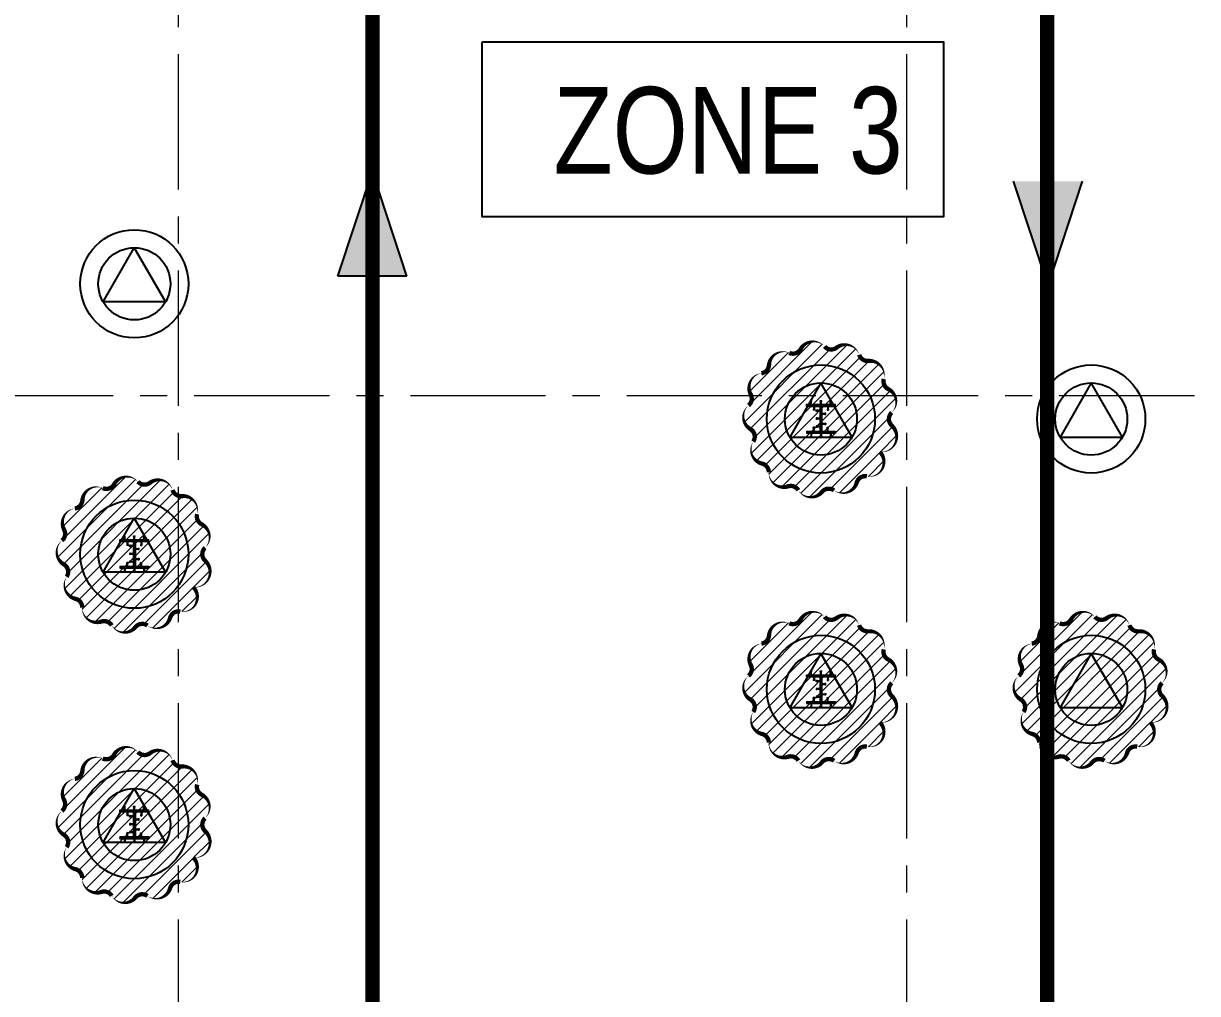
# Model space of a CAD drawing. Header units: millimetres. Extents: x -346728 to 1320345, y -537202 to -385966.
# Drawn here: x 404724 to 421010, y -477234 to -463781 of the extents above; entities that cross this region are included whole.
import ezdxf

# ---------------------------------------------------------------- set-up
doc = ezdxf.new("R2010")
doc.units = ezdxf.units.MM
doc.header["$LTSCALE"] = 100
doc.linetypes.add('X1326_GLB$0$CENTER', pattern=[2, 1.25, -0.25, 0.25, -0.25])
for name, color, linetype, lineweight in [('A-giao thong', 8, 'Continuous', 15), ('KCMANH', 8, 'Continuous', 13), ('KINGPOST', 5, 'Continuous', 20), ('X1326_GLB$0$A-tim', 8, 'X1326_GLB$0$CENTER', 9)]:
    doc.layers.add(name, color=color, linetype=linetype, lineweight=lineweight)
for name, color, linetype in [('hach', 253, 'Continuous'), ('PL', 3, 'Continuous'), ('thep doc', 6, 'Continuous')]:
    doc.layers.add(name, color=color, linetype=linetype)
doc.styles.add('TOAN - FONT ARIAL', font='Arial_1.ttf', dxfattribs={"width": 0.8})
pattern_1 = [(44.99999999999996, (188543.3296231151, 11377564.43864296), (-8.980256121069152, 8.980256121069143), []), (135, (188543.3296231151, 11377564.43864296), (-8.980256121069152, -8.980256121069143), [])]

# ---------------------------------------------------------------- blocks, each defined once
blk = doc.blocks.new('LVL-KHUNGTEN')
blk.add_lwpolyline([(61072.91373489425, 41092.78793908656), (119123.5098692991, 41092.78793908656), (119123.5098692991, 61.8816838347775), (61072.91373489425, 61.8816838347775)], close=True)
blk = doc.blocks.new('KP50')
at = {"ltscale": 0.1}
h = blk.add_hatch(color=6, dxfattribs=at)
h.dxf.hatch_style = 1
h.paths.add_polyline_path([(14.40000000000146, 171.2000000000044), (-14.39999999999418, 171.2000000000044), (-14.39999999999418, 142.3999999999869)])
h.paths.add_polyline_path([(-14.39999999999418, -142.3999999999724), (-14.39999999999418, -171.1999999999898), (14.40000000000146, -171.1999999999898)])
at = {"layer": 'KCMANH', "linetype": 'ByBlock'}
h = blk.add_hatch(dxfattribs=at)
h.set_pattern_fill('ANSI37', color=6, scale=4, style=0)
h.set_pattern_definition(pattern_1)
h.paths.add_polyline_path([(-200, 200.0000000000073), (-200, 171.2000000000044), (200, 171.2000000000044), (200, 200.0000000000073)])
h = blk.add_hatch(dxfattribs=at)
h.set_pattern_fill('ANSI37', color=6, scale=4, style=0)
h.set_pattern_definition([(44.99999999999996, (188728.9296231151, 11377564.43864296), (-8.980256121069152, 8.980256121069143), []), (135, (188728.9296231151, 11377564.43864296), (-8.980256121069152, -8.980256121069143), [])])
h.paths.add_polyline_path([(14.40000000000146, 171.2000000000044), (-14.39999999999418, 142.3999999999869), (-14.39999999999418, -142.3999999999724), (14.40000000000146, -171.1999999999898)])
h = blk.add_hatch(dxfattribs=at)
h.set_pattern_fill('ANSI37', color=6, scale=4, style=0)
h.set_pattern_definition(pattern_1)
h.paths.add_polyline_path([(-200, -171.1999999999898), (-200, -199.9999999999927), (200, -199.9999999999927), (200, -171.1999999999898)])
for p, q in [((-125.1904738589728, 252.8000000000029), (-145.990473858983, 252.8000000000029)), ((-145.990473858983, 240), (-145.990473858983, 252.8000000000029)), ((-125.1904738589728, 240), (-145.990473858983, 240)), ((-141.9904738589757, 200), (-141.9904738589757, 240)), ((-129.1904738589801, 200), (-129.1904738589801, 240)), ((-125.1904738589728, 240), (-125.1904738589728, 252.8000000000029)), ((-101.9904738589757, 171.1999999999935), (-101.9904738589757, 131.1999999999935)), ((-89.19047385898011, 171.1999999999935), (-89.19047385898011, 131.1999999999935)), ((-10.40000000000146, 252.8000000000029), (10.40000000000146, 252.8000000000029)), ((-10.40000000000146, 240), (-10.40000000000146, 252.8000000000029)), ((-10.40000000000146, 240), (10.40000000000146, 240)), ((-6.400000000001455, 200), (-6.400000000001455, 240)), ((6.400000000001455, 200), (6.400000000001455, 240)), ((10.40000000000146, 240), (10.40000000000146, 252.8000000000029)), ((89.19047385898011, 171.1999999999935), (89.19047385898011, 131.1999999999935)), ((101.990473858983, 171.1999999999935), (101.990473858983, 131.1999999999935)), ((125.1904738589801, 252.8000000000029), (145.990473858983, 252.8000000000029)), ((125.1904738589801, 240), (125.1904738589801, 252.8000000000029)), ((125.1904738589801, 240), (145.990473858983, 240)), ((129.1904738589801, 200), (129.1904738589801, 240)), ((141.990473858983, 200), (141.990473858983, 240)), ((145.990473858983, 240), (145.990473858983, 252.8000000000029)), ((-85.19047385897284, 131.1999999999935), (-105.990473858983, 131.1999999999935)), ((-105.990473858983, 131.1999999999935), (-105.990473858983, 118.4000000000015)), ((-85.19047385897284, 118.4000000000015), (-105.990473858983, 118.4000000000015)), ((-85.19047385897284, 131.1999999999935), (-85.19047385897284, 118.4000000000015)), ((-67.19999999999709, 99.5998938560515), (-67.19999999999709, 120.3998938560471)), ((-54.39999999999418, 120.3998938560471), (-67.19999999999709, 120.3998938560471)), ((-54.39999999999418, 99.5998938560515), (-67.19999999999709, 99.5998938560515)), ((-67.19999999999709, 10.40000000000146), (-67.19999999999709, -10.40000000000509)), ((-54.39999999999418, 10.40000000000146), (-67.19999999999709, 10.40000000000146)), ((-54.39999999999418, 99.5998938560515), (-54.39999999999418, 120.3998938560471)), ((-14.39999999999418, 116.3998938560471), (-54.39999999999418, 116.3998938560471)), ((-14.39999999999418, 103.5998938560479), (-54.39999999999418, 103.5998938560479)), ((-54.39999999999418, 10.40000000000146), (-54.39999999999418, -10.40000000000509)), ((-14.39999999999418, 6.399999999997817), (-54.39999999999418, 6.399999999997817)), ((14.40000000000146, 76.39989385604713), (54.40000000000146, 76.39989385604713)), ((14.40000000000146, 63.59989385604786), (54.40000000000146, 63.59989385604786)), ((54.40000000000146, 59.59989385605149), (54.40000000000146, 80.39989385604713)), ((54.40000000000146, 80.39989385604713), (67.20000000000437, 80.39989385604713)), ((54.40000000000146, 59.59989385605149), (67.20000000000437, 59.59989385605149)), ((67.20000000000437, 59.59989385605149), (67.20000000000437, 80.39989385604713)), ((85.19047385898011, 131.1999999999935), (105.990473858983, 131.1999999999935)), ((85.19047385898011, 131.1999999999935), (85.19047385898011, 118.4000000000015)), ((85.19047385898011, 118.4000000000015), (105.990473858983, 118.4000000000015)), ((105.990473858983, 131.1999999999935), (105.990473858983, 118.4000000000015)), ((-85.19047385897284, -118.4000000000015), (-105.990473858983, -118.4000000000015)), ((-105.990473858983, -131.1999999999971), (-105.990473858983, -118.4000000000015)), ((-85.19047385897284, -131.1999999999971), (-105.990473858983, -131.1999999999971)), ((-101.9904738589757, -171.1999999999971), (-101.9904738589757, -131.1999999999971)), ((-89.19047385898011, -171.1999999999971), (-89.19047385898011, -131.1999999999971)), ((-85.19047385897284, -131.1999999999971), (-85.19047385897284, -118.4000000000015)), ((-54.39999999999418, -10.40000000000509), (-67.19999999999709, -10.40000000000509)), ((-67.19999999999709, -99.5998938560515), (-67.19999999999709, -120.3998938560471)), ((-54.39999999999418, -99.5998938560515), (-67.19999999999709, -99.5998938560515)), ((-54.39999999999418, -120.3998938560471), (-67.19999999999709, -120.3998938560471)), ((-14.39999999999418, -6.400000000001455), (-54.39999999999418, -6.400000000001455)), ((-54.39999999999418, -99.5998938560515), (-54.39999999999418, -120.3998938560471)), ((-14.39999999999418, -103.5998938560515), (-54.39999999999418, -103.5998938560515)), ((-14.39999999999418, -116.3998938560471), (-54.39999999999418, -116.3998938560471)), ((14.40000000000146, -63.59989385605149), (54.40000000000146, -63.59989385605149)), ((14.40000000000146, -76.39989385604713), (54.40000000000146, -76.39989385604713)), ((54.40000000000146, -59.59989385605149), (54.40000000000146, -80.39989385604713)), ((54.40000000000146, -59.59989385605149), (67.20000000000437, -59.59989385605149)), ((54.40000000000146, -80.39989385604713), (67.20000000000437, -80.39989385604713)), ((67.20000000000437, -59.59989385605149), (67.20000000000437, -80.39989385604713)), ((85.19047385898011, -118.4000000000015), (105.990473858983, -118.4000000000015)), ((85.19047385898011, -131.1999999999971), (85.19047385898011, -118.4000000000015)), ((85.19047385898011, -131.1999999999971), (105.990473858983, -131.1999999999971)), ((89.19047385898011, -171.1999999999971), (89.19047385898011, -131.1999999999971)), ((101.990473858983, -171.1999999999971), (101.990473858983, -131.1999999999971)), ((105.990473858983, -131.1999999999971), (105.990473858983, -118.4000000000015)), ((-125.1904738589728, -240), (-145.990473858983, -240)), ((-145.990473858983, -240), (-145.990473858983, -252.8000000000029)), ((-125.1904738589728, -252.8000000000029), (-145.990473858983, -252.8000000000029)), ((-141.9904738589757, -200), (-141.9904738589757, -240)), ((-129.1904738589801, -200), (-129.1904738589801, -240)), ((-125.1904738589728, -240), (-125.1904738589728, -252.8000000000029)), ((-10.40000000000146, -240), (10.40000000000146, -240)), ((-10.40000000000146, -240), (-10.40000000000146, -252.8000000000029)), ((-10.40000000000146, -252.8000000000029), (10.40000000000146, -252.8000000000029)), ((-6.400000000001455, -200), (-6.400000000001455, -240)), ((6.400000000001455, -200), (6.400000000001455, -240)), ((10.40000000000146, -240), (10.40000000000146, -252.8000000000029)), ((125.1904738589801, -240), (145.990473858983, -240)), ((125.1904738589801, -240), (125.1904738589801, -252.8000000000029)), ((125.1904738589801, -252.8000000000029), (145.990473858983, -252.8000000000029)), ((129.1904738589801, -200), (129.1904738589801, -240)), ((141.990473858983, -200), (141.990473858983, -240)), ((145.990473858983, -240), (145.990473858983, -252.8000000000029))]:
    blk.add_line(p, q, dxfattribs=at)
at = {"layer": 'KINGPOST', "color": 6, "linetype": 'ByBlock'}
for p, q in [((-200, 200), (200, 200)), ((-200, 171.1999999999935), (-200, 200)), ((-200, 171.1999999999935), (200, 171.1999999999935)), ((-14.39999999999418, 171.1999999999935), (-14.39999999999418, -171.1999999999971)), ((-14.39999999997235, 142.4000000000015), (14.40000000000146, 171.1999999999935)), ((14.40000000000146, 171.1999999999935), (14.40000000000146, -171.1999999999971)), ((200, 171.1999999999935), (200, 200)), ((-14.39999999997235, -142.4000000000015), (14.40000000000146, -171.1999999999971)), ((-200, -171.1999999999971), (200, -171.1999999999971)), ((-200, -171.1999999999971), (-200, -200)), ((-200, -200), (200, -200)), ((200, -171.1999999999971), (200, -200))]:
    blk.add_line(p, q, dxfattribs=at)
blk.add_lwpolyline([(-14.39999999999418, 0), (14.40000000000146, 0)], dxfattribs=at)
blk = doc.blocks.new('B1 Kingpost Layout Plan1')
at = {"layer": 'KCMANH', "linetype": 'ByBlock'}
for p in [(45189.74887084541, -54496.25000673061, 4.792175946022326e-05), (35664.88025400811, -56371.24990429002, 4.767353243551042e-05), (45189.74887084541, -58246.25000673061, 4.792175946022326e-05), (35664.88025400811, -60121.24990429002, 4.767353243551042e-05)]:
    blk.add_blockref('KP50', p, dxfattribs=at)

msp = doc.modelspace()

# ---------------------------------------------------------------- hatches: boundary and pattern name
at = {"ltscale": 0.1}
h = msp.add_hatch(color=3, dxfattribs=at)
h.dxf.hatch_style = 1
h.paths.add_polyline_path([(415800.4973745733, -469095.1905494311), (415771.6973745735, -469095.1905494311), (415771.6973745735, -469123.9905494311)])
h.paths.add_polyline_path([(415771.6973745735, -469408.7905494311), (415771.6973745735, -469437.5905494311), (415800.4973745733, -469437.5905494311)])
h = msp.add_hatch(color=3, dxfattribs=at)
h.dxf.hatch_style = 1
h.paths.add_polyline_path([(406275.6288292795, -470970.190549431), (406246.8288292797, -470970.190549431), (406246.8288292797, -470998.990549431)])
h.paths.add_polyline_path([(406246.8288292797, -471283.7905494309), (406246.8288292797, -471312.590549431), (406275.6288292795, -471312.590549431)])
h = msp.add_hatch(color=3, dxfattribs=at)
h.dxf.hatch_style = 1
h.paths.add_polyline_path([(415800.4973745733, -472845.1905494311), (415771.6973745735, -472845.1905494311), (415771.6973745735, -472873.9905494311)])
h.paths.add_polyline_path([(415771.6973745735, -473158.7905494311), (415771.6973745735, -473187.5905494311), (415800.4973745733, -473187.5905494311)])
h = msp.add_hatch(color=3, dxfattribs=at)
h.dxf.hatch_style = 1
h.paths.add_polyline_path([(419550.4973745733, -472845.1905494311), (419521.6973745735, -472845.1905494311), (419521.6973745735, -472873.9905494311)])
h.paths.add_polyline_path([(419521.6973745735, -473158.7905494311), (419521.6973745735, -473187.5905494311), (419550.4973745733, -473187.5905494311)])
h = msp.add_hatch(color=3, dxfattribs=at)
h.dxf.hatch_style = 1
h.paths.add_polyline_path([(406275.6288292795, -474720.190549431), (406246.8288292797, -474720.190549431), (406246.8288292797, -474748.990549431)])
h.paths.add_polyline_path([(406246.8288292797, -475033.7905494309), (406246.8288292797, -475062.590549431), (406275.6288292795, -475062.590549431)])
at = {"layer": 'A-giao thong', "transparency": 33554572}
h = msp.add_hatch(dxfattribs=at)
h.set_pattern_fill('ANSI31', color=256, scale=1000)
h.set_pattern_definition([(45, (377437.1319855604, -566523.032047855), (-88.38834764831843, 88.38834764831844), [])])
edge = h.paths.add_edge_path()
edge.add_arc((416631.2085509357, -469030.6967993823), 200.091326396924, 313.1890045741997, 423.1890044747136)
edge.add_arc((416777.0176195717, -468742.1814983938), 123.1753799015254, 165.3246326879942, 243.18900447470742, ccw=False)
edge.add_arc((416464.055910179, -468660.2213240099), 200.3404647350627, 345.3246326879935, 455.3246325885028)
edge.add_arc((416434.0340731033, -468338.1014844634), 123.1753799015117, 197.4523541326421, 275.32463258850305, ccw=False)
edge.add_arc((416125.4971244662, -468435.1008055512), 200.2499081724988, 17.45235413264597, 127.4523540331561)
edge.add_arc((415928.8217272706, -468178.3466330366), 123.1753799015265, 221.3374224332373, 307.4523540331534, ccw=False)
edge.add_arc((415683.7756646784, -468393.9085995722), 203.1902650560175, 41.33742243323479, 151.337422333742)
edge.add_arc((415397.4029862257, -468237.3671569946), 123.1753799015094, 245.97207067360318, 331.33742233374693, ccw=False)
edge.add_arc((415265.7051722792, -468532.7776626413), 200.261910843809, 65.97207067360544, 175.9720705741139)
edge.add_arc((414943.0667948584, -468510.0585416231), 123.1753799015126, 278.0994113494279, 355.97207057411634, ccw=False)
edge.add_arc((414988.6466706468, -468830.3430306047), 200.3361020571378, 98.09941134942484, 208.0994112499362)
edge.add_arc((414703.266935184, -468982.7178498704), 123.175379901518, -50.51419146834911, 28.099411249937475, ccw=False)
edge.add_arc((414909.1855552369, -469232.6432094057), 200.6535308265784, 129.4858085316449, 239.4858084321514)
edge.add_arc((414744.760854594, -469511.6229241553), 123.1753799015154, -33.38585266077672, 59.48580843215609, ccw=False)
edge.add_arc((415014.6990235602, -469689.5187356704), 200.1101515091129, 146.6141473392238, 256.6141472397279)
edge.add_arc((414939.8559329035, -470004.0215919379), 123.1753799015155, -1.2513417107547866, 76.61414723972922, ccw=False)
edge.add_arc((415263.2981975768, -470011.0867050043), 200.3440389897893, 178.7486582892484, 288.7486581897573)
edge.add_arc((415367.2829321526, -470317.4394255324), 123.1753799015132, 30.876836025434216, 108.7486581897549, ccw=False)
edge.add_arc((415644.8590226849, -470151.4659421375), 200.2371789537907, 210.876836025434, 320.876835925943)
edge.add_arc((415895.7596941903, -470355.5358719739), 123.1753799015087, 54.01226688685409, 140.8768359259447, ccw=False)
edge.add_arc((416087.5029760474, -470091.5050290692), 203.1339398279393, 234.0122668868539, 344.0122667873574)
edge.add_arc((416401.1908753713, -470181.3809099277), 123.1753799015273, 79.39644157920287, 164.0122667873614, ccw=False)
edge.add_arc((416460.709419827, -469863.4555838394), 200.2731787634664, 259.3964415791925, 404.1286010454199)
edge.add_arc((416625.589793331, -469513.0888662788), 211.9778768860564, 264.279643978025, 407.3982272340489)
edge.add_arc((416852.4546121145, -469266.3905494349), 123.175379901495, 133.189004574196, 227.3982272340362, ccw=False)
h = msp.add_hatch(dxfattribs=at)
h.set_pattern_fill('ANSI31', color=256, scale=1000)
h.set_pattern_definition([(45, (367912.2634402665, -568398.0320478549), (-88.38834764831843, 88.38834764831844), [])])
edge = h.paths.add_edge_path()
edge.add_arc((407106.3400056419, -470905.6967993822), 200.091326396924, 313.1890045741997, 423.1890044747136)
edge.add_arc((407252.1490742779, -470617.1814983936), 123.1753799015254, 165.3246326879942, 243.18900447470742, ccw=False)
edge.add_arc((406939.1873648852, -470535.2213240098), 200.3404647350627, 345.3246326879935, 455.3246325885028)
edge.add_arc((406909.1655278095, -470213.1014844633), 123.1753799015117, 197.4523541326421, 275.32463258850305, ccw=False)
edge.add_arc((406600.6285791724, -470310.1008055511), 200.2499081724988, 17.45235413264597, 127.4523540331561)
edge.add_arc((406403.9531819767, -470053.3466330365), 123.1753799015265, 221.3374224332373, 307.4523540331534, ccw=False)
edge.add_arc((406158.9071193846, -470268.9085995721), 203.1902650560175, 41.33742243323479, 151.337422333742)
edge.add_arc((405872.5344409319, -470112.3671569945), 123.1753799015094, 245.97207067360318, 331.33742233374693, ccw=False)
edge.add_arc((405740.8366269854, -470407.7776626411), 200.261910843809, 65.97207067360544, 175.9720705741139)
edge.add_arc((405418.1982495646, -470385.058541623), 123.1753799015126, 278.0994113494279, 355.97207057411634, ccw=False)
edge.add_arc((405463.778125353, -470705.3430306045), 200.3361020571378, 98.09941134942484, 208.0994112499362)
edge.add_arc((405178.3983898901, -470857.7178498703), 123.175379901518, -50.51419146834911, 28.099411249937475, ccw=False)
edge.add_arc((405384.3170099431, -471107.6432094056), 200.6535308265784, 129.4858085316449, 239.4858084321514)
edge.add_arc((405219.8923093002, -471386.6229241552), 123.1753799015154, -33.38585266077672, 59.48580843215609, ccw=False)
edge.add_arc((405489.8304782664, -471564.5187356703), 200.1101515091129, 146.6141473392238, 256.6141472397279)
edge.add_arc((405414.9873876097, -471879.0215919378), 123.1753799015155, -1.2513417107547866, 76.61414723972922, ccw=False)
edge.add_arc((405738.429652283, -471886.0867050042), 200.3440389897893, 178.7486582892484, 288.7486581897573)
edge.add_arc((405842.4143868588, -472192.4394255323), 123.1753799015132, 30.876836025434216, 108.7486581897549, ccw=False)
edge.add_arc((406119.9904773911, -472026.4659421374), 200.2371789537907, 210.876836025434, 320.876835925943)
edge.add_arc((406370.8911488965, -472230.5358719738), 123.1753799015087, 54.01226688685409, 140.8768359259447, ccw=False)
edge.add_arc((406562.6344307536, -471966.5050290691), 203.1339398279393, 234.0122668868539, 344.0122667873574)
edge.add_arc((406876.3223300775, -472056.3809099275), 123.1753799015273, 79.39644157920287, 164.0122667873614, ccw=False)
edge.add_arc((406935.8408745332, -471738.4555838393), 200.2731787634664, 259.3964415791925, 404.1286010454199)
edge.add_arc((407100.7212480372, -471388.0888662786), 211.9778768860564, 264.279643978025, 407.3982272340489)
edge.add_arc((407327.5860668207, -471141.3905494348), 123.175379901495, 133.189004574196, 227.3982272340362, ccw=False)
h = msp.add_hatch(dxfattribs=at)
h.set_pattern_fill('ANSI31', color=256, scale=1000)
h.set_pattern_definition([(45, (377437.1319855604, -570273.032047855), (-88.38834764831843, 88.38834764831844), [])])
edge = h.paths.add_edge_path()
edge.add_arc((416631.2085509357, -472780.6967993823), 200.091326396924, 313.1890045741997, 423.1890044747136)
edge.add_arc((416777.0176195717, -472492.1814983938), 123.1753799015254, 165.3246326879942, 243.18900447470742, ccw=False)
edge.add_arc((416464.055910179, -472410.2213240099), 200.3404647350627, 345.3246326879935, 455.3246325885028)
edge.add_arc((416434.0340731033, -472088.1014844634), 123.1753799015117, 197.4523541326421, 275.32463258850305, ccw=False)
edge.add_arc((416125.4971244662, -472185.1008055512), 200.2499081724988, 17.45235413264597, 127.4523540331561)
edge.add_arc((415928.8217272706, -471928.3466330366), 123.1753799015265, 221.3374224332373, 307.4523540331534, ccw=False)
edge.add_arc((415683.7756646784, -472143.9085995722), 203.1902650560175, 41.33742243323479, 151.337422333742)
edge.add_arc((415397.4029862257, -471987.3671569946), 123.1753799015094, 245.97207067360318, 331.33742233374693, ccw=False)
edge.add_arc((415265.7051722792, -472282.7776626413), 200.261910843809, 65.97207067360544, 175.9720705741139)
edge.add_arc((414943.0667948584, -472260.0585416231), 123.1753799015126, 278.0994113494279, 355.97207057411634, ccw=False)
edge.add_arc((414988.6466706468, -472580.3430306047), 200.3361020571378, 98.09941134942484, 208.0994112499362)
edge.add_arc((414703.266935184, -472732.7178498704), 123.175379901518, -50.51419146834911, 28.099411249937475, ccw=False)
edge.add_arc((414909.1855552369, -472982.6432094057), 200.6535308265784, 129.4858085316449, 239.4858084321514)
edge.add_arc((414744.760854594, -473261.6229241553), 123.1753799015154, -33.38585266077672, 59.48580843215609, ccw=False)
edge.add_arc((415014.6990235602, -473439.5187356704), 200.1101515091129, 146.6141473392238, 256.6141472397279)
edge.add_arc((414939.8559329035, -473754.0215919379), 123.1753799015155, -1.2513417107547866, 76.61414723972922, ccw=False)
edge.add_arc((415263.2981975768, -473761.0867050043), 200.3440389897893, 178.7486582892484, 288.7486581897573)
edge.add_arc((415367.2829321526, -474067.4394255324), 123.1753799015132, 30.876836025434216, 108.7486581897549, ccw=False)
edge.add_arc((415644.8590226849, -473901.4659421375), 200.2371789537907, 210.876836025434, 320.876835925943)
edge.add_arc((415895.7596941903, -474105.5358719739), 123.1753799015087, 54.01226688685409, 140.8768359259447, ccw=False)
edge.add_arc((416087.5029760474, -473841.5050290692), 203.1339398279393, 234.0122668868539, 344.0122667873574)
edge.add_arc((416401.1908753713, -473931.3809099277), 123.1753799015273, 79.39644157920287, 164.0122667873614, ccw=False)
edge.add_arc((416460.709419827, -473613.4555838394), 200.2731787634664, 259.3964415791925, 404.1286010454199)
edge.add_arc((416625.589793331, -473263.0888662788), 211.9778768860564, 264.279643978025, 407.3982272340489)
edge.add_arc((416852.4546121145, -473016.3905494349), 123.175379901495, 133.189004574196, 227.3982272340362, ccw=False)
h = msp.add_hatch(dxfattribs=at)
h.set_pattern_fill('ANSI31', color=256, scale=1000)
h.set_pattern_definition([(45, (381187.1319855604, -570273.032047855), (-88.38834764831843, 88.38834764831844), [])])
edge = h.paths.add_edge_path()
edge.add_arc((420381.2085509357, -472780.6967993823), 200.091326396924, 313.1890045741997, 423.1890044747136)
edge.add_arc((420527.0176195717, -472492.1814983938), 123.1753799015254, 165.3246326879942, 243.18900447470742, ccw=False)
edge.add_arc((420214.055910179, -472410.2213240099), 200.3404647350627, 345.3246326879935, 455.3246325885028)
edge.add_arc((420184.0340731033, -472088.1014844634), 123.1753799015117, 197.4523541326421, 275.32463258850305, ccw=False)
edge.add_arc((419875.4971244662, -472185.1008055512), 200.2499081724988, 17.45235413264597, 127.4523540331561)
edge.add_arc((419678.8217272706, -471928.3466330366), 123.1753799015265, 221.3374224332373, 307.4523540331534, ccw=False)
edge.add_arc((419433.7756646784, -472143.9085995722), 203.1902650560175, 41.33742243323479, 151.337422333742)
edge.add_arc((419147.4029862257, -471987.3671569946), 123.1753799015094, 245.97207067360318, 331.33742233374693, ccw=False)
edge.add_arc((419015.7051722792, -472282.7776626413), 200.261910843809, 65.97207067360544, 175.9720705741139)
edge.add_arc((418693.0667948584, -472260.0585416231), 123.1753799015126, 278.0994113494279, 355.97207057411634, ccw=False)
edge.add_arc((418738.6466706468, -472580.3430306047), 200.3361020571378, 98.09941134942484, 208.0994112499362)
edge.add_arc((418453.266935184, -472732.7178498704), 123.175379901518, -50.51419146834911, 28.099411249937475, ccw=False)
edge.add_arc((418659.1855552369, -472982.6432094057), 200.6535308265784, 129.4858085316449, 239.4858084321514)
edge.add_arc((418494.760854594, -473261.6229241553), 123.1753799015154, -33.38585266077672, 59.48580843215609, ccw=False)
edge.add_arc((418764.6990235602, -473439.5187356704), 200.1101515091129, 146.6141473392238, 256.6141472397279)
edge.add_arc((418689.8559329035, -473754.0215919379), 123.1753799015155, -1.2513417107547866, 76.61414723972922, ccw=False)
edge.add_arc((419013.2981975768, -473761.0867050043), 200.3440389897893, 178.7486582892484, 288.7486581897573)
edge.add_arc((419117.2829321526, -474067.4394255324), 123.1753799015132, 30.876836025434216, 108.7486581897549, ccw=False)
edge.add_arc((419394.8590226849, -473901.4659421375), 200.2371789537907, 210.876836025434, 320.876835925943)
edge.add_arc((419645.7596941903, -474105.5358719739), 123.1753799015087, 54.01226688685409, 140.8768359259447, ccw=False)
edge.add_arc((419837.5029760474, -473841.5050290692), 203.1339398279393, 234.0122668868539, 344.0122667873574)
edge.add_arc((420151.1908753713, -473931.3809099277), 123.1753799015273, 79.39644157920287, 164.0122667873614, ccw=False)
edge.add_arc((420210.709419827, -473613.4555838394), 200.2731787634664, 259.3964415791925, 404.1286010454199)
edge.add_arc((420375.589793331, -473263.0888662788), 211.9778768860564, 264.279643978025, 407.3982272340489)
edge.add_arc((420602.4546121145, -473016.3905494349), 123.175379901495, 133.189004574196, 227.3982272340362, ccw=False)
h = msp.add_hatch(dxfattribs=at)
h.set_pattern_fill('ANSI31', color=256, scale=1000)
h.set_pattern_definition([(45, (367912.2634402665, -572148.0320478549), (-88.38834764831843, 88.38834764831844), [])])
edge = h.paths.add_edge_path()
edge.add_arc((407106.3400056419, -474655.6967993822), 200.091326396924, 313.1890045741997, 423.1890044747136)
edge.add_arc((407252.1490742779, -474367.1814983936), 123.1753799015254, 165.3246326879942, 243.18900447470742, ccw=False)
edge.add_arc((406939.1873648852, -474285.2213240098), 200.3404647350627, 345.3246326879935, 455.3246325885028)
edge.add_arc((406909.1655278095, -473963.1014844633), 123.1753799015117, 197.4523541326421, 275.32463258850305, ccw=False)
edge.add_arc((406600.6285791724, -474060.1008055511), 200.2499081724988, 17.45235413264597, 127.4523540331561)
edge.add_arc((406403.9531819767, -473803.3466330365), 123.1753799015265, 221.3374224332373, 307.4523540331534, ccw=False)
edge.add_arc((406158.9071193846, -474018.9085995721), 203.1902650560175, 41.33742243323479, 151.337422333742)
edge.add_arc((405872.5344409319, -473862.3671569945), 123.1753799015094, 245.97207067360318, 331.33742233374693, ccw=False)
edge.add_arc((405740.8366269854, -474157.7776626411), 200.261910843809, 65.97207067360544, 175.9720705741139)
edge.add_arc((405418.1982495646, -474135.058541623), 123.1753799015126, 278.0994113494279, 355.97207057411634, ccw=False)
edge.add_arc((405463.778125353, -474455.3430306045), 200.3361020571378, 98.09941134942484, 208.0994112499362)
edge.add_arc((405178.3983898901, -474607.7178498703), 123.175379901518, -50.51419146834911, 28.099411249937475, ccw=False)
edge.add_arc((405384.3170099431, -474857.6432094056), 200.6535308265784, 129.4858085316449, 239.4858084321514)
edge.add_arc((405219.8923093002, -475136.6229241552), 123.1753799015154, -33.38585266077672, 59.48580843215609, ccw=False)
edge.add_arc((405489.8304782664, -475314.5187356703), 200.1101515091129, 146.6141473392238, 256.6141472397279)
edge.add_arc((405414.9873876097, -475629.0215919378), 123.1753799015155, -1.2513417107547866, 76.61414723972922, ccw=False)
edge.add_arc((405738.429652283, -475636.0867050042), 200.3440389897893, 178.7486582892484, 288.7486581897573)
edge.add_arc((405842.4143868588, -475942.4394255323), 123.1753799015132, 30.876836025434216, 108.7486581897549, ccw=False)
edge.add_arc((406119.9904773911, -475776.4659421374), 200.2371789537907, 210.876836025434, 320.876835925943)
edge.add_arc((406370.8911488965, -475980.5358719738), 123.1753799015087, 54.01226688685409, 140.8768359259447, ccw=False)
edge.add_arc((406562.6344307536, -475716.5050290691), 203.1339398279393, 234.0122668868539, 344.0122667873574)
edge.add_arc((406876.3223300775, -475806.3809099275), 123.1753799015273, 79.39644157920287, 164.0122667873614, ccw=False)
edge.add_arc((406935.8408745332, -475488.4555838393), 200.2731787634664, 259.3964415791925, 404.1286010454199)
edge.add_arc((407100.7212480372, -475138.0888662786), 211.9778768860564, 264.279643978025, 407.3982272340489)
edge.add_arc((407327.5860668207, -474891.3905494348), 123.175379901495, 133.189004574196, 227.3982272340362, ccw=False)
at = {"layer": 'hach'}
h = msp.add_hatch(dxfattribs=at)
h.set_pattern_fill('ANSI31', color=256, scale=70)
h.set_pattern_definition([(45, (342151.2213262877, -508591.2227448209), (-157.1544821187101, 157.1544821187102), [])])
h.paths.add_polyline_path([(362433.3801022533, -410142.157258469), (348853.8926203205, -428107.5122169152), (376146.7434840773, -501359.0065796374), (382446.7504393198, -503970.9423327898), (458369.0723871468, -469396.5978761645), (462927.8694431226, -462329.4458765544), (462919.8279490094, -415142.6860857411), (457917.8110400178, -410142.1572584765)])
h.paths.add_polyline_path([(363030.572598144, -411342.1571560285), (350208.3245424145, -428305.7014718884), (377088.8498291909, -500450.5520168371), (382424.3063307689, -502662.5923677236), (457551.450776385, -468450.3646135417), (461727.809133747, -461976.0778765109), (461719.6650677317, -415639.3961758266), (457420.8592675527, -411342.1571560359)], flags=16)
h = msp.add_hatch(dxfattribs=at)
h.set_pattern_fill('AR-CONC', color=256, scale=4)
h.set_pattern_definition([(49.99999999999999, (342151.2213262877, -508591.2227448209), (728.738675984016, -63.75634215561234), [76.2, -838.2]), (355, (342151.2213262877, -508591.2227448209), (-140.9736856998774, 764.2273809561406), [60.96, -670.56233668]), (100.4514446999999, (342211.9493542878, -508596.5357588209), (587.7649883614131, 700.4710076487804), [64.76003519999986, -712.3609783999989]), (46.18420000000002, (342151.2213262877, -508388.022744821), (1084.31616356852, -168.1693117309086), [114.2999999999996, -1257.299999999994]), (96.63555760999992, (342241.5809262877, -508402.0367448209), (949.616536206012, 989.7044983908861), [97.14009256, -1068.54243264]), (351.1841511700001, (342151.2213262877, -508388.022744821), (949.6165362599081, 989.7044983421306), [91.43986828, -1005.83892768]), (21, (342252.8213262878, -508438.822744821), (606.4575650765299, -409.0607927483504), [76.2, -838.2]), (326.0000000000001, (342252.8213262878, -508438.822744821), (247.2081133905883, 736.7518644892771), [60.96, -670.56]), (71.45144499999999, (342303.3594566878, -508472.911144421), (853.6656771148646, 327.691075543621), [64.7600352, -712.3597503999999]), (37.50000000000001, (342151.2213262877, -508591.2227448209), (12.35441300236727, 338.2201554926124), [0, -662.432, 0, -680.72, 0, -673.1]), (7.499999999999999, (342151.2213262877, -508591.2227448209), (267.278650041223, 400.722299272478), [0, -388.112, 0, -647.192, 0, -256.54]), (327.5, (341924.6533262877, -508591.2227448209), (542.3623806674856, -22.91497597069377), [0, -254, 0, -792.48, 0, -1051.56]), (317.5, (341823.0533262876, -508591.2227448209), (592.5167255440722, 101.7059641333321), [0, -330.2, 0, -526.288, 0, -746.76])])
h.paths.add_polyline_path([(362433.3801022533, -410142.157258469), (348853.8926203205, -428107.5122169152), (376146.7434840773, -501359.0065796374), (382446.7504393198, -503970.9423327898), (458369.0723871468, -469396.5978761645), (462927.8694431226, -462329.4458765544), (462919.8279490094, -415142.6860857411), (457917.8110400178, -410142.1572584765)])
h.paths.add_polyline_path([(363030.572598144, -411342.1571560285), (350208.3245424145, -428305.7014718884), (377088.8498291909, -500450.5520168371), (382424.3063307689, -502662.5923677236), (457551.450776385, -468450.3646135417), (461727.809133747, -461976.0778765109), (461719.6650677317, -415639.3961758266), (457420.8592675527, -411342.1571560359)], flags=16)
at = {"layer": 'thep doc'}
h = msp.add_hatch(dxfattribs=at)
h.set_pattern_fill('ANSI31', color=256, angle=180)
h.set_pattern_definition([(225, (592177.4912810654, -808657.910957509), (0.08838834764831843, -0.08838834764831846), [])])
h.paths.add_polyline_path([(409086.1795041684, -467287.0476485908), (409564.7870193931, -467287.0476485908), (409564.7870193931, -465833.7480541035)])
h.paths.add_polyline_path([(409564.7870193931, -467287.0476485908), (410043.3945346178, -467287.0476485908), (409564.7870193931, -465833.7480541035)])
h = msp.add_hatch(dxfattribs=at)
h.set_pattern_fill('ANSI31', color=256)
h.set_pattern_definition([(45, (236319.3841042108, -124597.1405325774), (-0.08838834764831845, 0.08838834764831845), [])])
h.paths.add_polyline_path([(419410.6958811078, -465968.0038414956), (418932.088365883, -465968.0038414956), (418932.088365883, -467421.3034359829)])
h.paths.add_polyline_path([(418932.088365883, -465968.0038414956), (418453.4808506583, -465968.0038414956), (418932.088365883, -467421.3034359829)])

# ---------------------------------------------------------------- linework, layer by layer
at = {"color": 5}
for points, elevation in [([(416768.1524952977, -469176.5833820481, 0, 60, 0.5205670500000068), (416721.45950897, -468852.1154356482, 60, 60, -0.3534527118638525), (416657.8606197271, -468710.9759924382, 0, 60, 0.5205670500000036), (416445.4645833811, -468460.7453495716, 60, 60, -0.3534915216528338), (416316.5288647495, -468375.043333681, 0, 60, 0.52056705), (416003.7248584114, -468276.1305537965, 60, 60, -0.3944898867801987), (415836.3375999751, -468259.7030120874, 0, 60, 0.5205670499999941), (415505.4844096439, -468296.4482887183, 60, 60, -0.3907150967676189), (415347.2481997209, -468349.8690307769, 0, 60, 0.5205670499999991), (415065.9379227299, -468518.7107176167, 60, 60, -0.3534933906758924), (414960.4211047646, -468632.0052600765, 0, 60, 0.5205670500000176), (414811.9238431831, -468924.7018989779, 60, 60, -0.3571345252974193), (414781.5925676819, -469077.7824042938, 0, 60, 0.520567049999982), (414807.3033710151, -469405.5069128583, 60, 60, -0.4289707164981073), (414847.610296594, -469579.4032051677, 0, 60, 0.5205670499999676), (414968.3719821198, -469884.1925088613, 60, 60, -0.3534581953911722), (415063.0019374428, -470006.7115324335, 0, 60, 0.5205670499999923), (415327.6922354666, -470200.8000198849, 60, 60, -0.3534892819256612), (415473.000967729, -470254.2265220413, 0, 60, 0.5205670500000038), (415800.2012976963, -470277.8135002051, 60, 60, -0.3982747208827367), (415968.1390292515, -470255.8693978215, 0, 60, 0.5205670499999902), (416282.7798345779, -470147.4545244419, 60, 60, -0.3869502103842332), (416423.8566722288, -470060.3088823296, 0, 60, 0.7314348883771284), (416604.4612659333, -469724.0111401597, 0, 60, 0.7206828507104402), (416769.077352088, -469357.057008086, 60, 60, -0.435898308053293)], -2718.252195467438), ([(407243.2839500039, -471051.5833820479, 0, 60, 0.5205670500000068), (407196.5909636762, -470727.1154356481, 60, 60, -0.3534527118638525), (407132.9920744333, -470585.9759924381, 0, 60, 0.5205670500000036), (406920.5960380873, -470335.7453495715, 60, 60, -0.3534915216528338), (406791.6603194557, -470250.0433336808, 0, 60, 0.52056705), (406478.8563131176, -470151.1305537964, 60, 60, -0.3944898867801987), (406311.4690546813, -470134.7030120873, 0, 60, 0.5205670499999941), (405980.6158643501, -470171.4482887182, 60, 60, -0.3907150967676189), (405822.3796544271, -470224.8690307768, 0, 60, 0.5205670499999991), (405541.0693774361, -470393.7107176166, 60, 60, -0.3534933906758924), (405435.5525594708, -470507.0052600764, 0, 60, 0.5205670500000176), (405287.0552978893, -470799.7018989777, 60, 60, -0.3571345252974193), (405256.7240223881, -470952.7824042937, 0, 60, 0.520567049999982), (405282.4348257213, -471280.5069128582, 60, 60, -0.4289707164981073), (405322.7417513002, -471454.4032051676, 0, 60, 0.5205670499999676), (405443.503436826, -471759.1925088612, 60, 60, -0.3534581953911722), (405538.1333921489, -471881.7115324334, 0, 60, 0.5205670499999923), (405802.8236901728, -472075.8000198848, 60, 60, -0.3534892819256612), (405948.1324224352, -472129.2265220411, 0, 60, 0.5205670500000038), (406275.3327524025, -472152.8135002049, 60, 60, -0.3982747208827367), (406443.2704839577, -472130.8693978214, 0, 60, 0.5205670499999902), (406757.9112892841, -472022.4545244418, 60, 60, -0.3869502103842332), (406898.988126935, -471935.3088823295, 0, 60, 0.7314348883771284), (407079.5927206395, -471599.0111401596, 0, 60, 0.7206828507104402), (407244.2088067942, -471232.0570080859, 60, 60, -0.435898308053293)], -2718.252195254802), ([(416768.1524952977, -472926.5833820481, 0, 60, 0.5205670500000068), (416721.45950897, -472602.1154356482, 60, 60, -0.3534527118638525), (416657.8606197271, -472460.9759924382, 0, 60, 0.5205670500000036), (416445.4645833811, -472210.7453495716, 60, 60, -0.3534915216528338), (416316.5288647495, -472125.043333681, 0, 60, 0.52056705), (416003.7248584114, -472026.1305537965, 60, 60, -0.3944898867801987), (415836.3375999751, -472009.7030120874, 0, 60, 0.5205670499999941), (415505.4844096439, -472046.4482887183, 60, 60, -0.3907150967676189), (415347.2481997209, -472099.8690307769, 0, 60, 0.5205670499999991), (415065.9379227299, -472268.7107176167, 60, 60, -0.3534933906758924), (414960.4211047646, -472382.0052600765, 0, 60, 0.5205670500000176), (414811.9238431831, -472674.7018989779, 60, 60, -0.3571345252974193), (414781.5925676819, -472827.7824042938, 0, 60, 0.520567049999982), (414807.3033710151, -473155.5069128583, 60, 60, -0.4289707164981073), (414847.610296594, -473329.4032051677, 0, 60, 0.5205670499999676), (414968.3719821198, -473634.1925088613, 60, 60, -0.3534581953911722), (415063.0019374428, -473756.7115324335, 0, 60, 0.5205670499999923), (415327.6922354666, -473950.8000198849, 60, 60, -0.3534892819256612), (415473.000967729, -474004.2265220413, 0, 60, 0.5205670500000038), (415800.2012976963, -474027.8135002051, 60, 60, -0.3982747208827367), (415968.1390292515, -474005.8693978215, 0, 60, 0.5205670499999902), (416282.7798345779, -473897.4545244419, 60, 60, -0.3869502103842332), (416423.8566722288, -473810.3088823296, 0, 60, 0.7314348883771284), (416604.4612659333, -473474.0111401597, 0, 60, 0.7206828507104402), (416769.077352088, -473107.057008086, 60, 60, -0.435898308053293)], -2718.252195467438), ([(420518.1524952977, -472926.5833820481, 0, 60, 0.5205670500000068), (420471.45950897, -472602.1154356482, 60, 60, -0.3534527118638525), (420407.8606197271, -472460.9759924382, 0, 60, 0.5205670500000036), (420195.4645833811, -472210.7453495716, 60, 60, -0.3534915216528338), (420066.5288647495, -472125.043333681, 0, 60, 0.52056705), (419753.7248584114, -472026.1305537965, 60, 60, -0.3944898867801987), (419586.3375999751, -472009.7030120874, 0, 60, 0.5205670499999941), (419255.4844096439, -472046.4482887183, 60, 60, -0.3907150967676189), (419097.2481997209, -472099.8690307769, 0, 60, 0.5205670499999991), (418815.9379227299, -472268.7107176167, 60, 60, -0.3534933906758924), (418710.4211047646, -472382.0052600765, 0, 60, 0.5205670500000176), (418561.9238431831, -472674.7018989779, 60, 60, -0.3571345252974193), (418531.5925676819, -472827.7824042938, 0, 60, 0.520567049999982), (418557.3033710151, -473155.5069128583, 60, 60, -0.4289707164981073), (418597.610296594, -473329.4032051677, 0, 60, 0.5205670499999676), (418718.3719821198, -473634.1925088613, 60, 60, -0.3534581953911722), (418813.0019374428, -473756.7115324335, 0, 60, 0.5205670499999923), (419077.6922354666, -473950.8000198849, 60, 60, -0.3534892819256612), (419223.000967729, -474004.2265220413, 0, 60, 0.5205670500000038), (419550.2012976963, -474027.8135002051, 60, 60, -0.3982747208827367), (419718.1390292515, -474005.8693978215, 0, 60, 0.5205670499999902), (420032.7798345779, -473897.4545244419, 60, 60, -0.3869502103842332), (420173.8566722288, -473810.3088823296, 0, 60, 0.7314348883771284), (420354.4612659333, -473474.0111401597, 0, 60, 0.7206828507104402), (420519.077352088, -473107.057008086, 60, 60, -0.435898308053293)], -2718.252195467438), ([(407243.2839500039, -474801.5833820479, 0, 60, 0.5205670500000068), (407196.5909636762, -474477.1154356481, 60, 60, -0.3534527118638525), (407132.9920744333, -474335.9759924381, 0, 60, 0.5205670500000036), (406920.5960380873, -474085.7453495715, 60, 60, -0.3534915216528338), (406791.6603194557, -474000.0433336808, 0, 60, 0.52056705), (406478.8563131176, -473901.1305537964, 60, 60, -0.3944898867801987), (406311.4690546813, -473884.7030120873, 0, 60, 0.5205670499999941), (405980.6158643501, -473921.4482887182, 60, 60, -0.3907150967676189), (405822.3796544271, -473974.8690307768, 0, 60, 0.5205670499999991), (405541.0693774361, -474143.7107176166, 60, 60, -0.3534933906758924), (405435.5525594708, -474257.0052600764, 0, 60, 0.5205670500000176), (405287.0552978893, -474549.7018989777, 60, 60, -0.3571345252974193), (405256.7240223881, -474702.7824042937, 0, 60, 0.520567049999982), (405282.4348257213, -475030.5069128582, 60, 60, -0.4289707164981073), (405322.7417513002, -475204.4032051676, 0, 60, 0.5205670499999676), (405443.503436826, -475509.1925088612, 60, 60, -0.3534581953911722), (405538.1333921489, -475631.7115324334, 0, 60, 0.5205670499999923), (405802.8236901728, -475825.8000198848, 60, 60, -0.3534892819256612), (405948.1324224352, -475879.2265220411, 0, 60, 0.5205670500000038), (406275.3327524025, -475902.8135002049, 60, 60, -0.3982747208827367), (406443.2704839577, -475880.8693978214, 0, 60, 0.5205670499999902), (406757.9112892841, -475772.4545244418, 60, 60, -0.3869502103842332), (406898.988126935, -475685.3088823295, 0, 60, 0.7314348883771284), (407079.5927206395, -475349.0111401596, 0, 60, 0.7206828507104402), (407244.2088067942, -474982.0570080859, 60, 60, -0.435898308053293)], -2718.252195254802)]:
    msp.add_lwpolyline(points, format="xyseb", close=True, dxfattribs=dict(at, elevation=elevation))
at = {"layer": 'PL'}
for points, elevation in [([(406694.2415311714, -467641.390549431), (405828.2161273871, -467641.390549431), (406261.2288292794, -466891.390549431)], -1404.949382523818), ([(406694.2416027152, -467641.3906518691), (405828.2161989308, -467641.3906518691), (406261.2289008229, -466891.3906518691)], -1404.949382533085), ([(415353.0846726809, -469516.3905494311), (416219.1100764655, -469516.3905494311), (415786.0973745732, -468766.3905494311)], -1404.949382736453), ([(415353.0847442246, -469516.3906518692), (416219.110148009, -469516.3906518692), (415786.0974461167, -468766.3906518692)], -1404.94938274572), ([(419103.0846726809, -469516.3905494311), (419969.1100764655, -469516.3905494311), (419536.0973745732, -468766.3905494311)], -1404.949382736453), ([(419103.0847442246, -469516.3906518692), (419969.110148009, -469516.3906518692), (419536.0974461167, -468766.3906518692)], -1404.94938274572), ([(406694.2415311714, -471391.390549431), (405828.2161273871, -471391.390549431), (406261.2288292794, -470641.390549431)], -1404.949382523818), ([(406694.2416027152, -471391.3906518691), (405828.2161989308, -471391.3906518691), (406261.2289008229, -470641.3906518691)], -1404.949382533085), ([(415353.0846726809, -473266.3905494311), (416219.1100764655, -473266.3905494311), (415786.0973745732, -472516.3905494311)], -1404.949382736453), ([(415353.0847442246, -473266.3906518692), (416219.110148009, -473266.3906518692), (415786.0974461167, -472516.3906518692)], -1404.94938274572), ([(419103.0846726809, -473266.3905494311), (419969.1100764655, -473266.3905494311), (419536.0973745732, -472516.3905494311)], -1404.949382736453), ([(419103.0847442246, -473266.3906518692), (419969.110148009, -473266.3906518692), (419536.0974461167, -472516.3906518692)], -1404.94938274572), ([(406694.2415311714, -475141.390549431), (405828.2161273871, -475141.390549431), (406261.2288292794, -474391.390549431)], -1404.949382523818), ([(406694.2416027152, -475141.3906518691), (405828.2161989308, -475141.3906518691), (406261.2289008229, -474391.3906518691)], -1404.949382533085)]:
    msp.add_lwpolyline(points, close=True, dxfattribs=dict(at, elevation=elevation))
for centre, radius in [((406261.2288292794, -467391.390549431, -1404.949382523818), 750), ((406261.2289008229, -467391.3906518691, -1404.949382533085), 750), ((406261.2288292794, -467391.390549431, -1404.949382523818), 500), ((406261.2289008229, -467391.3906518691, -1404.949382533085), 500), ((415786.0973745732, -469266.3905494311, -1404.949382736453), 750), ((415786.0974461167, -469266.3906518692, -1404.94938274572), 750), ((419536.0973745732, -469266.3905494311, -1404.949382736453), 750), ((419536.0974461167, -469266.3906518692, -1404.94938274572), 750), ((415786.0973745732, -469266.3905494311, -1404.949382736453), 500), ((415786.0974461167, -469266.3906518692, -1404.94938274572), 500), ((419536.0973745732, -469266.3905494311, -1404.949382736453), 500), ((419536.0974461167, -469266.3906518692, -1404.94938274572), 500), ((406261.2288292794, -471141.390549431, -1404.949382523818), 750), ((406261.2289008229, -471141.3906518691, -1404.949382533085), 750), ((406261.2288292794, -471141.390549431, -1404.949382523818), 500), ((406261.2289008229, -471141.3906518691, -1404.949382533085), 500), ((415786.0973745732, -473016.3905494311, -1404.949382736453), 750), ((415786.0974461167, -473016.3906518692, -1404.94938274572), 750), ((419536.0973745732, -473016.3905494311, -1404.949382736453), 750), ((419536.0974461167, -473016.3906518692, -1404.94938274572), 750), ((415786.0973745732, -473016.3905494311, -1404.949382736453), 500), ((415786.0974461167, -473016.3906518692, -1404.94938274572), 500), ((419536.0973745732, -473016.3905494311, -1404.949382736453), 500), ((419536.0974461167, -473016.3906518692, -1404.94938274572), 500), ((406261.2288292794, -474891.390549431, -1404.949382523818), 750), ((406261.2289008229, -474891.3906518691, -1404.949382533085), 750), ((406261.2288292794, -474891.390549431, -1404.949382523818), 500), ((406261.2289008229, -474891.3906518691, -1404.949382533085), 500)]:
    msp.add_circle(centre, radius, dxfattribs=at)
at = {"layer": 'thep doc'}
msp.add_line((410043.3945346178, -467287.0476485908, -3876.716966757267), (409086.1795041684, -467287.0476485908, -3876.716966757267), dxfattribs=at)
at = {"layer": 'thep doc', "const_width": 200, "elevation": -3876.716966757267}
msp.add_lwpolyline([(427361.4728757792, -445870.7449892854), (418925.0438223873, -445870.7449892854), (418925.0438223873, -485782.5867352429), (409564.7870193931, -485782.5867352429), (409564.7870193931, -445966.3544626565)], dxfattribs=at)
at = {"layer": 'thep doc', "color": 40, "true_color": 0xf8d731, "elevation": -2718.252243334632}
msp.add_lwpolyline([(411085.5622419959, -464037.3564778916), (417485.6233320904, -464037.3564778916), (417485.6233320904, -466464.3460330361), (411085.5622419959, -466464.3460330361)], close=True, dxfattribs=at)
at = {"layer": 'thep doc', "elevation": -3876.716966757267}
for points in [[(409086.1795041684, -467287.0476485908), (409564.7870193931, -465833.7480541035)], [(410043.3945346178, -467287.0476485908), (409564.7870193931, -465833.7480541035)], [(418453.4808506583, -465968.0038414956), (418932.088365883, -467421.3034359829)], [(419410.6958811078, -465968.0038414956), (418932.088365883, -467421.3034359829)]]:
    msp.add_lwpolyline(points, dxfattribs=at)
at = {"layer": 'X1326_GLB$0$A-tim', "ltscale": 15}
for p, q in [((406871.2475241428, -398208.6109563511, -1404.949430403934), (406871.2475241437, -512162.695561827, -1404.949430868427)), ((416971.3742999638, -398208.6109563511, -1404.949430404361), (416971.3742999647, -512162.695561827, -1404.949430868853)), ((341092.1169962919, -468941.8207544886, -1404.949431374673), (475778.665428832, -468941.8207544888, -1404.949431384041))]:
    msp.add_line(p, q, dxfattribs=at)

# ---------------------------------------------------------------- block references
at = {"extrusion": (0.005970236709927127, -2.28885336656151e-18, 0.9999821779780016), "xscale": 3.385207865094198, "yscale": 3.385207865094198, "zscale": 3.385207865094198}
msp.add_blockref('LVL-KHUNGTEN', (112985.2448162852, -525073.6189301613, 1027.739435108575), dxfattribs=at)
msp.add_blockref('B1 Kingpost Layout Plan1', (370596.3485037279, -414765.9628913942, -1404.949430139306))

# ---------------------------------------------------------------- texts
at = {"layer": 'thep doc', "color": 40, "true_color": 0xf8d731, "insert": (412077.5202363147, -464661.6322246194, -1402.191179380556), "char_height": 1200, "attachment_point": 1, "style": 'TOAN - FONT ARIAL'}
msp.add_mtext('\\A1;ZONE 3', dxfattribs=at)

doc.saveas('drawing.dxf')
